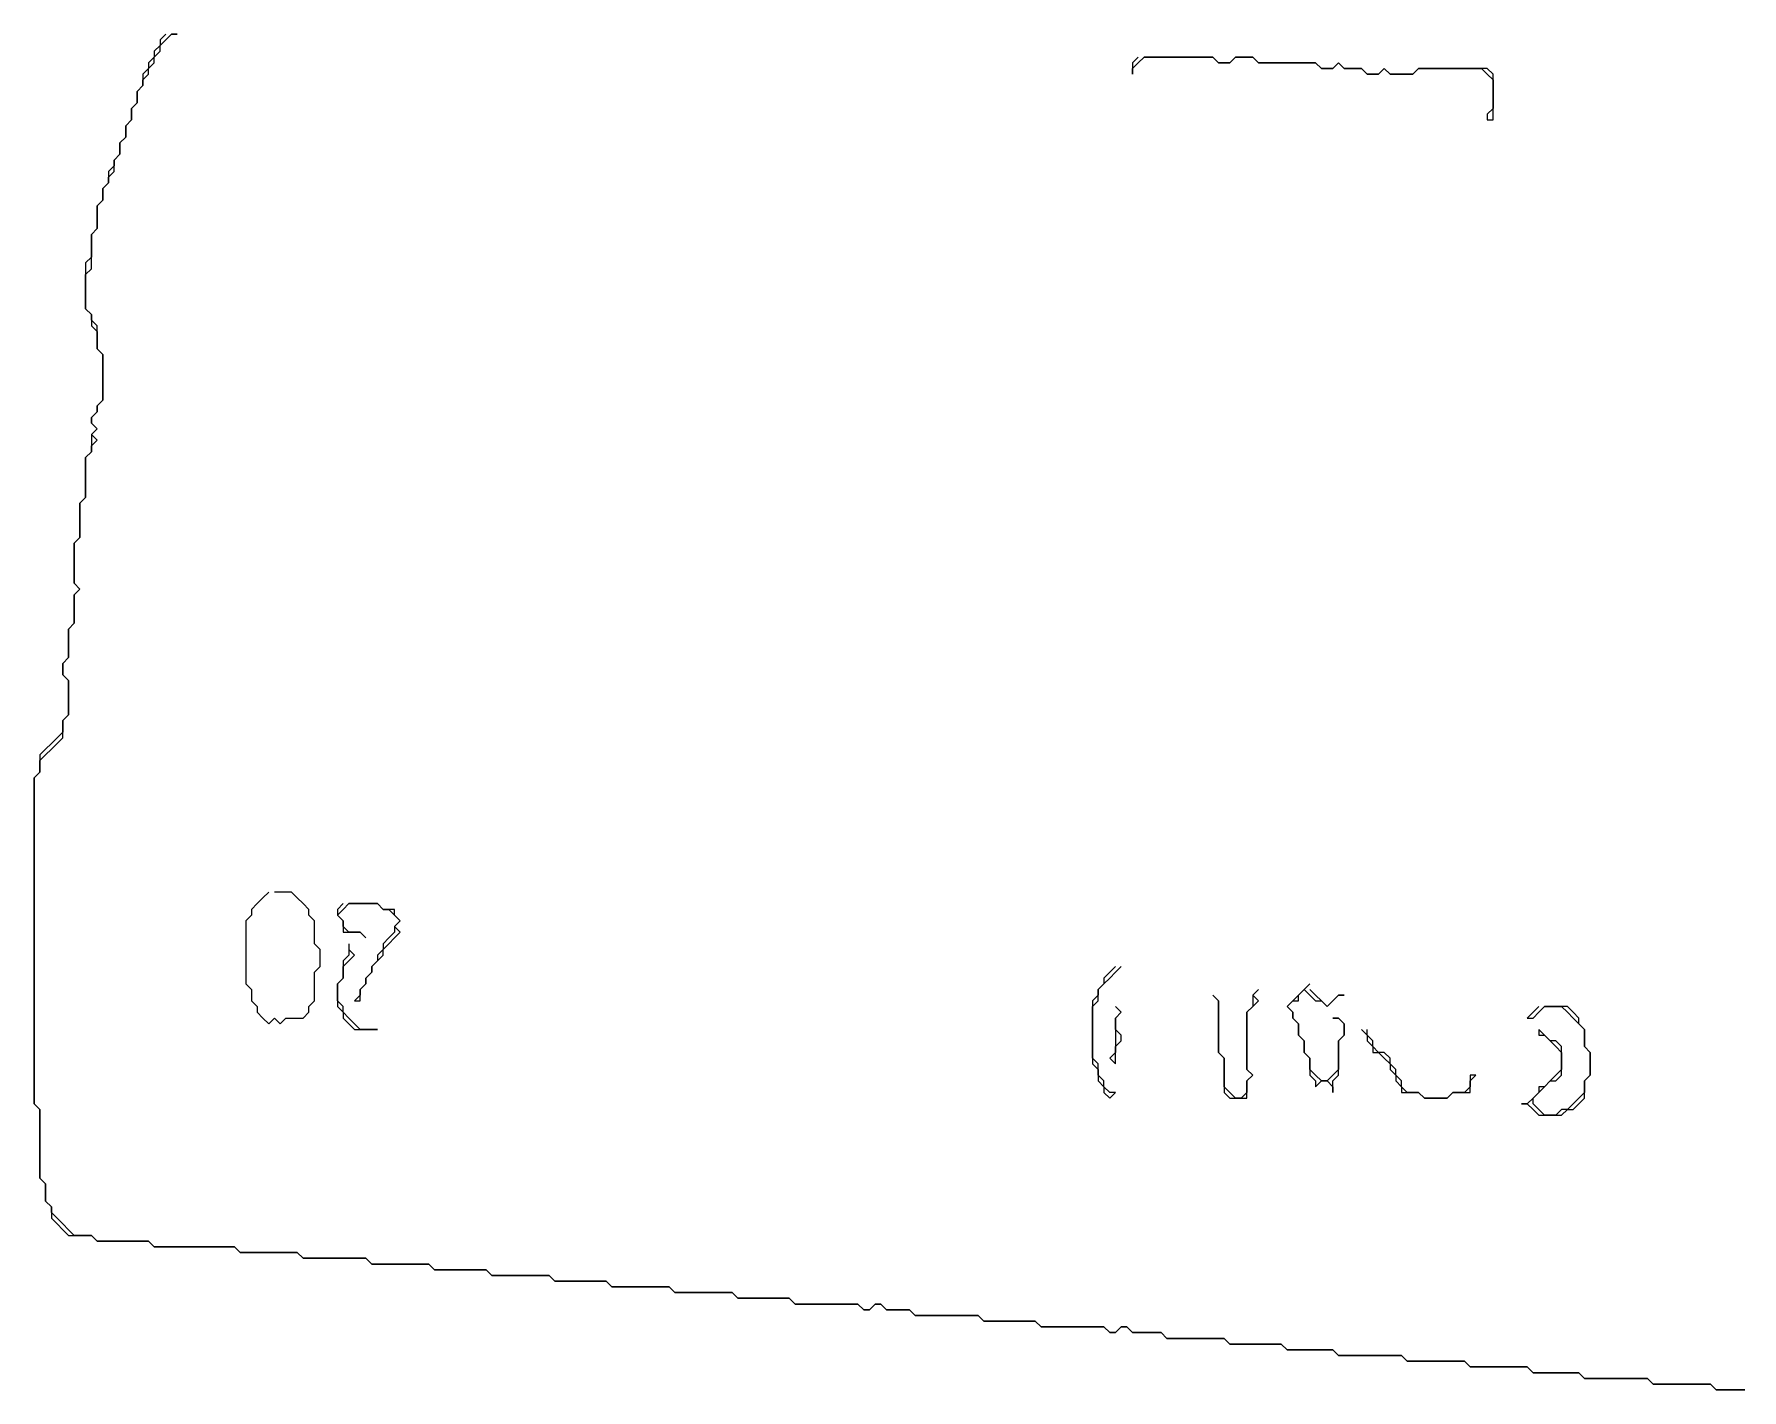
# Model space of a CAD drawing. Header units: metres. Extents: x 0 to 600, y 0 to 400.
# Drawn here: x 60.86 to 105.28, y 227.23 to 262.5 of the extents above; entities that cross this region are included whole.
import ezdxf

# ---------------------------------------------------------------- set-up
doc = ezdxf.new("R2010")
doc.units = ezdxf.units.M

msp = doc.modelspace()

# ---------------------------------------------------------------- linework, layer by layer
for points in [[(64.286, 262.5), (64.137, 262.351), (64.137, 262.202), (63.988, 262.054), (63.988, 261.905), (63.839, 261.756), (63.839, 261.607), (63.69, 261.458), (63.69, 261.31), (63.69, 261.161), (63.542, 261.012), (63.542, 260.863), (63.542, 260.714), (63.393, 260.565), (63.393, 260.417), (63.393, 260.268), (63.244, 260.119), (63.244, 259.97), (63.244, 259.821), (63.095, 259.673), (63.095, 259.524), (63.095, 259.375), (62.946, 259.226), (62.946, 259.077), (62.798, 258.929), (62.798, 258.78), (62.798, 258.631), (62.649, 258.482), (62.649, 258.333), (62.649, 258.185), (62.5, 258.036), (62.5, 257.887), (62.5, 257.738), (62.5, 257.589), (62.5, 257.44), (62.351, 257.292), (62.351, 257.143), (62.351, 256.994), (62.351, 256.845), (62.351, 256.696), (62.202, 256.548), (62.202, 256.399), (62.202, 256.25), (62.202, 256.101), (62.202, 255.952), (62.202, 255.804), (62.202, 255.655), (62.202, 255.506), (62.202, 255.357), (62.351, 255.208), (62.351, 255.06), (62.351, 254.911), (62.5, 254.762), (62.5, 254.613), (62.5, 254.464), (62.5, 254.315), (62.649, 254.167), (62.649, 254.018), (62.649, 253.869), (62.649, 253.72), (62.649, 253.571), (62.649, 253.423), (62.649, 253.274), (62.649, 253.125), (62.649, 252.976), (62.5, 252.827), (62.5, 252.679), (62.351, 252.53), (62.351, 252.381), (62.5, 252.232), (62.351, 252.083), (62.351, 251.935), (62.351, 251.786), (62.351, 251.637), (62.202, 251.488), (62.202, 251.339), (62.202, 251.19), (62.202, 251.042), (62.202, 250.893), (62.202, 250.744), (62.202, 250.595), (62.202, 250.446), (62.054, 250.298), (62.054, 250.149), (62.054, 250), (62.054, 249.851), (62.054, 249.702), (62.054, 249.554), (62.054, 249.405), (61.905, 249.256), (61.905, 249.107), (61.905, 248.958), (61.905, 248.81), (61.905, 248.661), (61.905, 248.512), (61.905, 248.363), (61.905, 248.214), (62.054, 248.065), (61.905, 247.917), (61.905, 247.768), (61.905, 247.619), (61.905, 247.47), (61.905, 247.321), (61.905, 247.173), (61.756, 247.024), (61.756, 246.875), (61.756, 246.726), (61.756, 246.577), (61.756, 246.429), (61.756, 246.28), (61.607, 246.131), (61.607, 245.982), (61.607, 245.833), (61.756, 245.685), (61.756, 245.536), (61.756, 245.387), (61.756, 245.238), (61.756, 245.089), (61.756, 244.94), (61.756, 244.792), (61.607, 244.643), (61.607, 244.494), (61.607, 244.345), (61.458, 244.196), (61.31, 244.048), (61.161, 243.899), (61.012, 243.75), (61.012, 243.601), (61.012, 243.452), (61.012, 243.304), (60.863, 243.155), (60.863, 243.006), (60.863, 242.857), (60.863, 242.708), (60.863, 242.56), (60.863, 242.411), (60.863, 242.262), (60.863, 242.113), (60.863, 241.964), (60.863, 241.815), (60.863, 241.667), (60.863, 241.518), (60.863, 241.369), (60.863, 241.22), (60.863, 241.071), (60.863, 240.923), (60.863, 240.774), (60.863, 240.625), (60.863, 240.476), (60.863, 240.327), (60.863, 240.179), (60.863, 240.03), (60.863, 239.881), (60.863, 239.732), (60.863, 239.583), (60.863, 239.435), (60.863, 239.286), (60.863, 239.137), (60.863, 238.988), (60.863, 238.839), (60.863, 238.69), (60.863, 238.542), (60.863, 238.393), (60.863, 238.244), (60.863, 238.095), (60.863, 237.946), (60.863, 237.798), (60.863, 237.649), (60.863, 237.5), (60.863, 237.351), (60.863, 237.202), (60.863, 237.054), (60.863, 236.905), (60.863, 236.756), (60.863, 236.607), (60.863, 236.458), (60.863, 236.31), (60.863, 236.161), (60.863, 236.012), (60.863, 235.863), (60.863, 235.714), (60.863, 235.565), (60.863, 235.417), (60.863, 235.268), (60.863, 235.119), (60.863, 234.97), (60.863, 234.821), (60.863, 234.673), (61.012, 234.524), (61.012, 234.375), (61.012, 234.226), (61.012, 234.077), (61.012, 233.929), (61.012, 233.78), (61.012, 233.631), (61.012, 233.482), (61.012, 233.333), (61.012, 233.185), (61.012, 233.036), (61.012, 232.887), (61.012, 232.738), (61.161, 232.589), (61.161, 232.44), (61.161, 232.292), (61.161, 232.143), (61.31, 231.994), (61.31, 231.845), (61.31, 231.696), (61.458, 231.548), (61.607, 231.399), (61.756, 231.25), (61.905, 231.25), (62.054, 231.25), (62.202, 231.25), (62.351, 231.25), (62.5, 231.101), (62.649, 231.101), (62.798, 231.101), (62.946, 231.101), (63.095, 231.101), (63.244, 231.101), (63.393, 231.101), (63.542, 231.101), (63.69, 231.101), (63.839, 231.101), (63.988, 230.952), (64.137, 230.952), (64.286, 230.952), (64.435, 230.952), (64.583, 230.952), (64.732, 230.952), (64.881, 230.952), (65.03, 230.952), (65.179, 230.952), (65.327, 230.952), (65.476, 230.952), (65.625, 230.952), (65.774, 230.952), (65.923, 230.952), (66.071, 230.952), (66.22, 230.804), (66.369, 230.804), (66.518, 230.804), (66.667, 230.804), (66.815, 230.804), (66.964, 230.804), (67.113, 230.804), (67.262, 230.804), (67.411, 230.804), (67.56, 230.804), (67.708, 230.804), (67.857, 230.655), (68.006, 230.655), (68.155, 230.655), (68.304, 230.655), (68.452, 230.655), (68.601, 230.655), (68.75, 230.655), (68.899, 230.655), (69.048, 230.655), (69.196, 230.655), (69.345, 230.655), (69.494, 230.655), (69.643, 230.506), (69.792, 230.506), (69.94, 230.506), (70.089, 230.506), (70.238, 230.506), (70.387, 230.506), (70.536, 230.506), (70.685, 230.506), (70.833, 230.506), (70.982, 230.506), (71.131, 230.506), (71.28, 230.357), (71.429, 230.357), (71.577, 230.357), (71.726, 230.357), (71.875, 230.357), (72.024, 230.357), (72.173, 230.357), (72.321, 230.357), (72.47, 230.357), (72.619, 230.357), (72.768, 230.208), (72.917, 230.208), (73.065, 230.208), (73.214, 230.208), (73.363, 230.208), (73.512, 230.208), (73.661, 230.208), (73.81, 230.208), (73.958, 230.208), (74.107, 230.208), (74.256, 230.208), (74.405, 230.06), (74.554, 230.06), (74.702, 230.06), (74.851, 230.06), (75, 230.06), (75.149, 230.06), (75.298, 230.06), (75.446, 230.06), (75.595, 230.06), (75.744, 230.06), (75.893, 229.911), (76.042, 229.911), (76.19, 229.911), (76.339, 229.911), (76.488, 229.911), (76.637, 229.911), (76.786, 229.911), (76.935, 229.911), (77.083, 229.911), (77.232, 229.911), (77.381, 229.911), (77.53, 229.762), (77.679, 229.762), (77.827, 229.762), (77.976, 229.762), (78.125, 229.762), (78.274, 229.762), (78.423, 229.762), (78.571, 229.762), (78.72, 229.762), (78.869, 229.762), (79.018, 229.762), (79.167, 229.613), (79.315, 229.613), (79.464, 229.613), (79.613, 229.613), (79.762, 229.613), (79.911, 229.613), (80.06, 229.613), (80.208, 229.613), (80.357, 229.613), (80.506, 229.613), (80.655, 229.464), (80.804, 229.464), (80.952, 229.464), (81.101, 229.464), (81.25, 229.464), (81.399, 229.464), (81.548, 229.464), (81.696, 229.464), (81.845, 229.464), (81.994, 229.464), (82.143, 229.464), (82.292, 229.464), (82.44, 229.315), (82.589, 229.315), (82.738, 229.464), (82.887, 229.464), (83.036, 229.315), (83.185, 229.315), (83.333, 229.315), (83.482, 229.315), (83.631, 229.315), (83.78, 229.167), (83.929, 229.167), (84.077, 229.167), (84.226, 229.167), (84.375, 229.167), (84.524, 229.167), (84.673, 229.167), (84.821, 229.167), (84.97, 229.167), (85.119, 229.167), (85.268, 229.167), (85.417, 229.167), (85.565, 229.018), (85.714, 229.018), (85.863, 229.018), (86.012, 229.018), (86.161, 229.018), (86.31, 229.018), (86.458, 229.018), (86.607, 229.018), (86.756, 229.018), (86.905, 229.018), (87.054, 228.869), (87.202, 228.869), (87.351, 228.869), (87.5, 228.869), (87.649, 228.869), (87.798, 228.869), (87.946, 228.869), (88.095, 228.869), (88.244, 228.869), (88.393, 228.869), (88.542, 228.869), (88.69, 228.869), (88.839, 228.72), (88.988, 228.72), (89.137, 228.869), (89.286, 228.869), (89.435, 228.72), (89.583, 228.72), (89.732, 228.72), (89.881, 228.72), (90.03, 228.72), (90.179, 228.72), (90.327, 228.571), (90.476, 228.571), (90.625, 228.571), (90.774, 228.571), (90.923, 228.571), (91.071, 228.571), (91.22, 228.571), (91.369, 228.571), (91.518, 228.571), (91.667, 228.571), (91.815, 228.571), (91.964, 228.423), (92.113, 228.423), (92.262, 228.423), (92.411, 228.423), (92.56, 228.423), (92.708, 228.423), (92.857, 228.423), (93.006, 228.423), (93.155, 228.423), (93.304, 228.423), (93.452, 228.274), (93.601, 228.274), (93.75, 228.274), (93.899, 228.274), (94.048, 228.274), (94.196, 228.274), (94.345, 228.274), (94.494, 228.274), (94.643, 228.274), (94.792, 228.125), (94.94, 228.125), (95.089, 228.125), (95.238, 228.125), (95.387, 228.125), (95.536, 228.125), (95.685, 228.125), (95.833, 228.125), (95.982, 228.125), (96.131, 228.125), (96.28, 228.125), (96.429, 228.125), (96.577, 227.976), (96.726, 227.976), (96.875, 227.976), (97.024, 227.976), (97.173, 227.976), (97.321, 227.976), (97.47, 227.976), (97.619, 227.976), (97.768, 227.976), (97.917, 227.976), (98.065, 227.976), (98.214, 227.827), (98.363, 227.827), (98.512, 227.827), (98.661, 227.827), (98.81, 227.827), (98.958, 227.827), (99.107, 227.827), (99.256, 227.827), (99.405, 227.827), (99.554, 227.827), (99.702, 227.827), (99.851, 227.679), (100, 227.679), (100.149, 227.679), (100.298, 227.679), (100.446, 227.679), (100.595, 227.679), (100.744, 227.679), (100.893, 227.679), (101.042, 227.679), (101.19, 227.53), (101.339, 227.53), (101.488, 227.53), (101.637, 227.53), (101.786, 227.53), (101.935, 227.53), (102.083, 227.53), (102.232, 227.53), (102.381, 227.53), (102.53, 227.53), (102.679, 227.53), (102.827, 227.53), (102.976, 227.381), (103.125, 227.381), (103.274, 227.381), (103.423, 227.381), (103.571, 227.381), (103.72, 227.381), (103.869, 227.381), (104.018, 227.381), (104.167, 227.381), (104.315, 227.381), (104.464, 227.381), (104.613, 227.232), (104.762, 227.232), (104.911, 227.232), (105.06, 227.232), (105.208, 227.232), (105.357, 227.232)], [(105.357, 227.232), (105.208, 227.232), (105.06, 227.232), (104.911, 227.232), (104.762, 227.232), (104.613, 227.232), (104.464, 227.381), (104.315, 227.381), (104.167, 227.381), (104.018, 227.381), (103.869, 227.381), (103.72, 227.381), (103.571, 227.381), (103.423, 227.381), (103.274, 227.381), (103.125, 227.381), (102.976, 227.381), (102.827, 227.53), (102.679, 227.53), (102.53, 227.53), (102.381, 227.53), (102.232, 227.53), (102.083, 227.53), (101.935, 227.53), (101.786, 227.53), (101.637, 227.53), (101.488, 227.53), (101.339, 227.53), (101.19, 227.53), (101.042, 227.679), (100.893, 227.679), (100.744, 227.679), (100.595, 227.679), (100.446, 227.679), (100.298, 227.679), (100.149, 227.679), (100, 227.679), (99.851, 227.679), (99.702, 227.827), (99.554, 227.827), (99.405, 227.827), (99.256, 227.827), (99.107, 227.827), (98.958, 227.827), (98.81, 227.827), (98.661, 227.827), (98.512, 227.827), (98.363, 227.827), (98.214, 227.827), (98.065, 227.976), (97.917, 227.976), (97.768, 227.976), (97.619, 227.976), (97.47, 227.976), (97.321, 227.976), (97.173, 227.976), (97.024, 227.976), (96.875, 227.976), (96.726, 227.976), (96.577, 227.976), (96.429, 228.125), (96.28, 228.125), (96.131, 228.125), (95.982, 228.125), (95.833, 228.125), (95.685, 228.125), (95.536, 228.125), (95.387, 228.125), (95.238, 228.125), (95.089, 228.125), (94.94, 228.125), (94.792, 228.125), (94.643, 228.274), (94.494, 228.274), (94.345, 228.274), (94.196, 228.274), (94.048, 228.274), (93.899, 228.274), (93.75, 228.274), (93.601, 228.274), (93.452, 228.274), (93.304, 228.423), (93.155, 228.423), (93.006, 228.423), (92.857, 228.423), (92.708, 228.423), (92.56, 228.423), (92.411, 228.423), (92.262, 228.423), (92.113, 228.423), (91.964, 228.423), (91.815, 228.571), (91.667, 228.571), (91.518, 228.571), (91.369, 228.571), (91.22, 228.571), (91.071, 228.571), (90.923, 228.571), (90.774, 228.571), (90.625, 228.571), (90.476, 228.571), (90.327, 228.571), (90.179, 228.72), (90.03, 228.72), (89.881, 228.72), (89.732, 228.72), (89.583, 228.72), (89.435, 228.72), (89.286, 228.869), (89.137, 228.869), (88.988, 228.72), (88.839, 228.72), (88.69, 228.869), (88.542, 228.869), (88.393, 228.869), (88.244, 228.869), (88.095, 228.869), (87.946, 228.869), (87.798, 228.869), (87.649, 228.869), (87.5, 228.869), (87.351, 228.869), (87.202, 228.869), (87.054, 228.869), (86.905, 229.018), (86.756, 229.018), (86.607, 229.018), (86.458, 229.018), (86.31, 229.018), (86.161, 229.018), (86.012, 229.018), (85.863, 229.018), (85.714, 229.018), (85.565, 229.018), (85.417, 229.167), (85.268, 229.167), (85.119, 229.167), (84.97, 229.167), (84.821, 229.167), (84.673, 229.167), (84.524, 229.167), (84.375, 229.167), (84.226, 229.167), (84.077, 229.167), (83.929, 229.167), (83.78, 229.167), (83.631, 229.315), (83.482, 229.315), (83.333, 229.315), (83.185, 229.315), (83.036, 229.315), (82.887, 229.464), (82.738, 229.464), (82.589, 229.315), (82.44, 229.315), (82.292, 229.464), (82.143, 229.464), (81.994, 229.464), (81.845, 229.464), (81.696, 229.464), (81.548, 229.464), (81.399, 229.464), (81.25, 229.464), (81.101, 229.464), (80.952, 229.464), (80.804, 229.464), (80.655, 229.464), (80.506, 229.613), (80.357, 229.613), (80.208, 229.613), (80.06, 229.613), (79.911, 229.613), (79.762, 229.613), (79.613, 229.613), (79.464, 229.613), (79.315, 229.613), (79.167, 229.613), (79.018, 229.762), (78.869, 229.762), (78.72, 229.762), (78.571, 229.762), (78.423, 229.762), (78.274, 229.762), (78.125, 229.762), (77.976, 229.762), (77.827, 229.762), (77.679, 229.762), (77.53, 229.762), (77.381, 229.911), (77.232, 229.911), (77.083, 229.911), (76.935, 229.911), (76.786, 229.911), (76.637, 229.911), (76.488, 229.911), (76.339, 229.911), (76.19, 229.911), (76.042, 229.911), (75.893, 229.911), (75.744, 230.06), (75.595, 230.06), (75.446, 230.06), (75.298, 230.06), (75.149, 230.06), (75, 230.06), (74.851, 230.06), (74.702, 230.06), (74.554, 230.06), (74.405, 230.06), (74.256, 230.208), (74.107, 230.208), (73.958, 230.208), (73.81, 230.208), (73.661, 230.208), (73.512, 230.208), (73.363, 230.208), (73.214, 230.208), (73.065, 230.208), (72.917, 230.208), (72.768, 230.208), (72.619, 230.357), (72.47, 230.357), (72.321, 230.357), (72.173, 230.357), (72.024, 230.357), (71.875, 230.357), (71.726, 230.357), (71.577, 230.357), (71.429, 230.357), (71.28, 230.357), (71.131, 230.506), (70.982, 230.506), (70.833, 230.506), (70.685, 230.506), (70.536, 230.506), (70.387, 230.506), (70.238, 230.506), (70.089, 230.506), (69.94, 230.506), (69.792, 230.506), (69.643, 230.506), (69.494, 230.655), (69.345, 230.655), (69.196, 230.655), (69.048, 230.655), (68.899, 230.655), (68.75, 230.655), (68.601, 230.655), (68.452, 230.655), (68.304, 230.655), (68.155, 230.655), (68.006, 230.655), (67.857, 230.655), (67.708, 230.804), (67.56, 230.804), (67.411, 230.804), (67.262, 230.804), (67.113, 230.804), (66.964, 230.804), (66.815, 230.804), (66.667, 230.804), (66.518, 230.804), (66.369, 230.804), (66.22, 230.804), (66.071, 230.952), (65.923, 230.952), (65.774, 230.952), (65.625, 230.952), (65.476, 230.952), (65.327, 230.952), (65.179, 230.952), (65.03, 230.952), (64.881, 230.952), (64.732, 230.952), (64.583, 230.952), (64.435, 230.952), (64.286, 230.952), (64.137, 230.952), (63.988, 230.952), (63.839, 231.101), (63.69, 231.101), (63.542, 231.101), (63.393, 231.101), (63.244, 231.101), (63.095, 231.101), (62.946, 231.101), (62.798, 231.101), (62.649, 231.101), (62.5, 231.101), (62.351, 231.25), (62.202, 231.25), (62.054, 231.25), (61.905, 231.25), (61.756, 231.399), (61.607, 231.548), (61.458, 231.696), (61.31, 231.845), (61.31, 231.994), (61.161, 232.143), (61.161, 232.292), (61.161, 232.44), (61.161, 232.589), (61.012, 232.738), (61.012, 232.887), (61.012, 233.036), (61.012, 233.185), (61.012, 233.333), (61.012, 233.482), (61.012, 233.631), (61.012, 233.78), (61.012, 233.929), (61.012, 234.077), (61.012, 234.226), (61.012, 234.375), (61.012, 234.524), (60.863, 234.673), (60.863, 234.821), (60.863, 234.97), (60.863, 235.119), (60.863, 235.268), (60.863, 235.417), (60.863, 235.565), (60.863, 235.714), (60.863, 235.863), (60.863, 236.012), (60.863, 236.161), (60.863, 236.31), (60.863, 236.458), (60.863, 236.607), (60.863, 236.756), (60.863, 236.905), (60.863, 237.054), (60.863, 237.202), (60.863, 237.351), (60.863, 237.5), (60.863, 237.649), (60.863, 237.798), (60.863, 237.946), (60.863, 238.095), (60.863, 238.244), (60.863, 238.393), (60.863, 238.542), (60.863, 238.69), (60.863, 238.839), (60.863, 238.988), (60.863, 239.137), (60.863, 239.286), (60.863, 239.435), (60.863, 239.583), (60.863, 239.732), (60.863, 239.881), (60.863, 240.03), (60.863, 240.179), (60.863, 240.327), (60.863, 240.476), (60.863, 240.625), (60.863, 240.774), (60.863, 240.923), (60.863, 241.071), (60.863, 241.22), (60.863, 241.369), (60.863, 241.518), (60.863, 241.667), (60.863, 241.815), (60.863, 241.964), (60.863, 242.113), (60.863, 242.262), (60.863, 242.411), (60.863, 242.56), (60.863, 242.708), (60.863, 242.857), (60.863, 243.006), (60.863, 243.155), (61.012, 243.304), (61.012, 243.452), (61.012, 243.601), (61.161, 243.75), (61.31, 243.899), (61.458, 244.048), (61.607, 244.196), (61.607, 244.345), (61.607, 244.494), (61.607, 244.643), (61.756, 244.792), (61.756, 244.94), (61.756, 245.089), (61.756, 245.238), (61.756, 245.387), (61.756, 245.536), (61.756, 245.685), (61.607, 245.833), (61.607, 245.982), (61.607, 246.131), (61.756, 246.28), (61.756, 246.429), (61.756, 246.577), (61.756, 246.726), (61.756, 246.875), (61.756, 247.024), (61.905, 247.173), (61.905, 247.321), (61.905, 247.47), (61.905, 247.619), (61.905, 247.768), (61.905, 247.917), (62.054, 248.065), (61.905, 248.214), (61.905, 248.363), (61.905, 248.512), (61.905, 248.661), (61.905, 248.81), (61.905, 248.958), (61.905, 249.107), (61.905, 249.256), (62.054, 249.405), (62.054, 249.554), (62.054, 249.702), (62.054, 249.851), (62.054, 250), (62.054, 250.149), (62.054, 250.298), (62.202, 250.446), (62.202, 250.595), (62.202, 250.744), (62.202, 250.893), (62.202, 251.042), (62.202, 251.19), (62.202, 251.339), (62.202, 251.488), (62.351, 251.637), (62.351, 251.786), (62.5, 251.935), (62.351, 252.083), (62.5, 252.232), (62.351, 252.381), (62.351, 252.53), (62.5, 252.679), (62.5, 252.827), (62.649, 252.976), (62.649, 253.125), (62.649, 253.274), (62.649, 253.423), (62.649, 253.571), (62.649, 253.72), (62.649, 253.869), (62.649, 254.018), (62.649, 254.167), (62.5, 254.315), (62.5, 254.464), (62.5, 254.613), (62.5, 254.762), (62.5, 254.911), (62.351, 255.06), (62.351, 255.208), (62.202, 255.357), (62.202, 255.506), (62.202, 255.655), (62.202, 255.804), (62.202, 255.952), (62.202, 256.101), (62.202, 256.25), (62.351, 256.399), (62.351, 256.548), (62.351, 256.696), (62.351, 256.845), (62.351, 256.994), (62.351, 257.143), (62.351, 257.292), (62.5, 257.44), (62.5, 257.589), (62.5, 257.738), (62.5, 257.887), (62.5, 258.036), (62.649, 258.185), (62.649, 258.333), (62.649, 258.482), (62.798, 258.631), (62.798, 258.78), (62.946, 258.929), (62.946, 259.077), (62.946, 259.226), (63.095, 259.375), (63.095, 259.524), (63.095, 259.673), (63.244, 259.821), (63.244, 259.97), (63.244, 260.119), (63.393, 260.268), (63.393, 260.417), (63.393, 260.565), (63.542, 260.714), (63.542, 260.863), (63.542, 261.012), (63.69, 261.161), (63.69, 261.31), (63.839, 261.458), (63.839, 261.607), (63.988, 261.756), (63.988, 261.905), (64.137, 262.054), (64.137, 262.202), (64.286, 262.351), (64.435, 262.5), (64.583, 262.5), (64.435, 262.5)], [(89.583, 261.905), (89.435, 261.756), (89.435, 261.607), (89.435, 261.458), (89.435, 261.607), (89.583, 261.756), (89.732, 261.905), (89.881, 261.905), (90.03, 261.905), (90.179, 261.905), (90.327, 261.905), (90.476, 261.905), (90.625, 261.905), (90.774, 261.905), (90.923, 261.905), (91.071, 261.905), (91.22, 261.905), (91.369, 261.905), (91.518, 261.905), (91.667, 261.756), (91.815, 261.756), (91.964, 261.756), (92.113, 261.905), (92.262, 261.905), (92.411, 261.905), (92.56, 261.905), (92.708, 261.756), (92.857, 261.756), (93.006, 261.756), (93.155, 261.756), (93.304, 261.756), (93.452, 261.756), (93.601, 261.756), (93.75, 261.756), (93.899, 261.756), (94.048, 261.756), (94.196, 261.756), (94.345, 261.607), (94.494, 261.607), (94.643, 261.607), (94.792, 261.756), (94.94, 261.607), (95.089, 261.607), (95.238, 261.607), (95.387, 261.607), (95.536, 261.458), (95.685, 261.458), (95.833, 261.458), (95.982, 261.607), (96.131, 261.458), (96.28, 261.458), (96.429, 261.458), (96.577, 261.458), (96.726, 261.458), (96.875, 261.607), (97.024, 261.607), (97.173, 261.607), (97.321, 261.607), (97.47, 261.607), (97.619, 261.607), (97.768, 261.607), (97.917, 261.607), (98.065, 261.607), (98.214, 261.607), (98.363, 261.607), (98.512, 261.607), (98.661, 261.458), (98.81, 261.31), (98.81, 261.161), (98.81, 261.012), (98.81, 260.863), (98.81, 260.714), (98.81, 260.565), (98.661, 260.417), (98.661, 260.268), (98.81, 260.268), (98.81, 260.417), (98.81, 260.565), (98.81, 260.714), (98.81, 260.863), (98.81, 261.012), (98.81, 261.161), (98.81, 261.31), (98.81, 261.458), (98.661, 261.607), (98.512, 261.607), (98.363, 261.607), (98.214, 261.607), (98.065, 261.607), (97.917, 261.607), (97.768, 261.607), (97.619, 261.607), (97.47, 261.607), (97.321, 261.607), (97.173, 261.607), (97.024, 261.607), (96.875, 261.607), (96.726, 261.458), (96.577, 261.458), (96.429, 261.458), (96.28, 261.458), (96.131, 261.458), (95.982, 261.607), (95.833, 261.458), (95.685, 261.458), (95.536, 261.458), (95.387, 261.607), (95.238, 261.607), (95.089, 261.607), (94.94, 261.607), (94.792, 261.756), (94.643, 261.607), (94.494, 261.607), (94.345, 261.607), (94.196, 261.756), (94.048, 261.756), (93.899, 261.756), (93.75, 261.756), (93.601, 261.756), (93.452, 261.756), (93.304, 261.756), (93.155, 261.756), (93.006, 261.756), (92.857, 261.756), (92.708, 261.756), (92.56, 261.905), (92.411, 261.905), (92.262, 261.905), (92.113, 261.905), (91.964, 261.756), (91.815, 261.756), (91.667, 261.756), (91.518, 261.905), (91.369, 261.905), (91.22, 261.905), (91.071, 261.905), (90.923, 261.905), (90.774, 261.905), (90.625, 261.905), (90.476, 261.905), (90.327, 261.905), (90.179, 261.905), (90.03, 261.905), (89.881, 261.905), (89.732, 261.905)], [(66.964, 240.179), (66.815, 240.03), (66.667, 239.881), (66.518, 239.732), (66.518, 239.583), (66.369, 239.435), (66.369, 239.286), (66.369, 239.137), (66.369, 238.988), (66.369, 238.839), (66.369, 238.69), (66.369, 238.542), (66.369, 238.393), (66.369, 238.244), (66.369, 238.095), (66.369, 237.946), (66.369, 237.798), (66.518, 237.649), (66.518, 237.5), (66.518, 237.351), (66.667, 237.202), (66.667, 237.054), (66.815, 236.905), (66.964, 236.756), (67.113, 236.905), (67.262, 236.756), (67.411, 236.905), (67.56, 236.905), (67.708, 236.905), (67.857, 236.905), (68.006, 237.054), (68.006, 237.202), (68.155, 237.351), (68.155, 237.5), (68.155, 237.649), (68.155, 237.798), (68.155, 237.946), (68.155, 238.095), (68.304, 238.244), (68.304, 238.393), (68.304, 238.542), (68.304, 238.69), (68.155, 238.839), (68.155, 238.988), (68.155, 239.137), (68.155, 239.286), (68.155, 239.435), (68.006, 239.583), (68.006, 239.732), (67.857, 239.881), (67.708, 240.03), (67.56, 240.179), (67.411, 240.179), (67.262, 240.179), (67.113, 240.179)], [(68.899, 239.881), (68.75, 239.732), (68.75, 239.583), (68.899, 239.435), (68.899, 239.286), (68.899, 239.137), (69.048, 239.137), (69.196, 239.137), (69.345, 239.137), (69.494, 238.988), (69.345, 239.137), (69.196, 239.137), (69.048, 239.137), (68.899, 239.286), (68.899, 239.435), (68.75, 239.583), (68.899, 239.732), (69.048, 239.881), (69.196, 239.881), (69.345, 239.881), (69.494, 239.881), (69.643, 239.881), (69.792, 239.881), (69.94, 239.732), (70.089, 239.732), (70.238, 239.583), (70.387, 239.435), (70.238, 239.286), (70.238, 239.137), (70.089, 238.988), (69.94, 238.839), (69.94, 238.69), (69.792, 238.542), (69.792, 238.393), (69.643, 238.244), (69.643, 238.095), (69.494, 237.946), (69.494, 237.798), (69.345, 237.649), (69.345, 237.5), (69.196, 237.351), (69.345, 237.351), (69.345, 237.5), (69.345, 237.649), (69.494, 237.798), (69.494, 237.946), (69.643, 238.095), (69.643, 238.244), (69.792, 238.393), (69.94, 238.542), (69.94, 238.69), (70.089, 238.839), (70.238, 238.988), (70.387, 239.137), (70.238, 239.286), (70.387, 239.435), (70.238, 239.583), (70.238, 239.732), (70.089, 239.732), (69.94, 239.732), (69.792, 239.881), (69.643, 239.881), (69.494, 239.881), (69.345, 239.881), (69.196, 239.881), (69.048, 239.881)], [(69.048, 238.839), (69.048, 238.69), (69.048, 238.542), (68.899, 238.393), (68.899, 238.244), (68.899, 238.095), (68.899, 237.946), (68.75, 237.798), (68.75, 237.649), (68.75, 237.5), (68.75, 237.351), (68.75, 237.202), (68.899, 237.054), (68.899, 236.905), (69.048, 236.756), (69.196, 236.607), (69.345, 236.607), (69.494, 236.607), (69.643, 236.607), (69.792, 236.607), (69.643, 236.607), (69.494, 236.607), (69.345, 236.607), (69.196, 236.756), (69.048, 236.905), (68.899, 237.054), (68.899, 237.202), (68.75, 237.351), (68.75, 237.5), (68.75, 237.649), (68.75, 237.798), (68.899, 237.946), (68.899, 238.095), (68.899, 238.244), (69.048, 238.393), (69.196, 238.542), (69.048, 238.69)], [(88.988, 238.244), (88.839, 238.095), (88.69, 237.946), (88.69, 237.798), (88.542, 237.649), (88.542, 237.5), (88.393, 237.351), (88.393, 237.202), (88.393, 237.054), (88.393, 236.905), (88.393, 236.756), (88.393, 236.607), (88.393, 236.458), (88.393, 236.31), (88.393, 236.161), (88.393, 236.012), (88.393, 235.863), (88.393, 235.714), (88.542, 235.565), (88.542, 235.417), (88.542, 235.268), (88.69, 235.119), (88.69, 234.97), (88.839, 234.821), (88.988, 234.97), (88.839, 234.97), (88.69, 235.119), (88.69, 235.268), (88.542, 235.417), (88.542, 235.565), (88.542, 235.714), (88.393, 235.863), (88.393, 236.012), (88.393, 236.161), (88.393, 236.31), (88.393, 236.458), (88.393, 236.607), (88.393, 236.756), (88.393, 236.905), (88.393, 237.054), (88.393, 237.202), (88.542, 237.351), (88.542, 237.5), (88.542, 237.649), (88.69, 237.798), (88.839, 237.946), (88.988, 238.095), (89.137, 238.244)], [(92.708, 237.649), (92.56, 237.5), (92.56, 237.351), (92.56, 237.202), (92.411, 237.054), (92.411, 236.905), (92.411, 236.756), (92.411, 236.607), (92.411, 236.458), (92.411, 236.31), (92.411, 236.161), (92.411, 236.012), (92.411, 235.863), (92.411, 235.714), (92.411, 235.565), (92.56, 235.417), (92.411, 235.268), (92.411, 235.119), (92.411, 234.97), (92.262, 234.821), (92.113, 234.821), (91.964, 234.97), (91.815, 235.119), (91.815, 235.268), (91.815, 235.417), (91.815, 235.565), (91.815, 235.714), (91.815, 235.863), (91.667, 236.012), (91.667, 236.161), (91.667, 236.31), (91.667, 236.458), (91.667, 236.607), (91.667, 236.756), (91.667, 236.905), (91.667, 237.054), (91.667, 237.202), (91.667, 237.351), (91.518, 237.5), (91.667, 237.351), (91.667, 237.202), (91.667, 237.054), (91.667, 236.905), (91.667, 236.756), (91.667, 236.607), (91.667, 236.458), (91.667, 236.31), (91.667, 236.161), (91.667, 236.012), (91.815, 235.863), (91.815, 235.714), (91.815, 235.565), (91.815, 235.417), (91.815, 235.268), (91.815, 235.119), (91.815, 234.97), (91.964, 234.821), (92.113, 234.821), (92.262, 234.821), (92.411, 234.821), (92.411, 234.97), (92.411, 235.119), (92.411, 235.268), (92.56, 235.417), (92.411, 235.565), (92.411, 235.714), (92.411, 235.863), (92.411, 236.012), (92.411, 236.161), (92.411, 236.31), (92.411, 236.458), (92.411, 236.607), (92.411, 236.756), (92.411, 236.905), (92.411, 237.054), (92.56, 237.202), (92.708, 237.351), (92.56, 237.5)], [(94.048, 237.798), (93.899, 237.649), (93.75, 237.5), (93.601, 237.351), (93.452, 237.202), (93.601, 237.054), (93.601, 236.905), (93.75, 236.756), (93.75, 236.607), (93.75, 236.458), (93.899, 236.31), (93.899, 236.161), (93.899, 236.012), (94.048, 235.863), (94.048, 235.714), (94.048, 235.565), (94.048, 235.417), (94.196, 235.268), (94.196, 235.119), (94.345, 235.268), (94.494, 235.268), (94.643, 235.119), (94.643, 234.97), (94.643, 235.119), (94.643, 235.268), (94.792, 235.417), (94.792, 235.565), (94.792, 235.714), (94.792, 235.863), (94.792, 236.012), (94.792, 236.161), (94.792, 236.31), (94.94, 236.458), (94.94, 236.607), (94.94, 236.756), (94.792, 236.905), (94.643, 236.905), (94.792, 236.905), (94.94, 236.756), (94.94, 236.607), (94.94, 236.458), (94.792, 236.31), (94.792, 236.161), (94.792, 236.012), (94.792, 235.863), (94.792, 235.714), (94.792, 235.565), (94.643, 235.417), (94.494, 235.268), (94.345, 235.268), (94.196, 235.417), (94.048, 235.565), (94.048, 235.714), (94.048, 235.863), (93.899, 236.012), (93.899, 236.161), (93.899, 236.31), (93.75, 236.458), (93.75, 236.607), (93.75, 236.756), (93.601, 236.905), (93.601, 237.054), (93.452, 237.202), (93.601, 237.351), (93.75, 237.351), (93.75, 237.5), (93.899, 237.649), (94.048, 237.5), (94.196, 237.351), (94.345, 237.351), (94.494, 237.202), (94.643, 237.351), (94.792, 237.5), (94.94, 237.5), (94.792, 237.5), (94.643, 237.351), (94.494, 237.202), (94.345, 237.351), (94.196, 237.5), (94.048, 237.649)], [(88.988, 237.202), (89.137, 237.054), (88.988, 236.905), (88.988, 236.756), (88.988, 236.607), (88.988, 236.458), (88.988, 236.31), (88.988, 236.161), (88.988, 236.012), (88.839, 235.863), (88.988, 235.714), (88.988, 235.863), (88.988, 236.012), (88.988, 236.161), (89.137, 236.31), (89.137, 236.458), (88.988, 236.607), (88.988, 236.756), (88.988, 236.905), (89.137, 237.054)], [(100, 237.202), (99.851, 237.054), (99.702, 236.905), (99.851, 236.905), (100, 237.054), (100.149, 237.202), (100.298, 237.202), (100.446, 237.202), (100.595, 237.202), (100.744, 237.054), (100.893, 236.905), (101.042, 236.756), (101.19, 236.607), (101.19, 236.458), (101.19, 236.31), (101.19, 236.161), (101.339, 236.012), (101.339, 235.863), (101.339, 235.714), (101.339, 235.565), (101.339, 235.417), (101.19, 235.268), (101.19, 235.119), (101.19, 234.97), (101.042, 234.821), (100.893, 234.673), (100.744, 234.524), (100.595, 234.524), (100.446, 234.375), (100.298, 234.375), (100.149, 234.375), (100, 234.524), (99.851, 234.673), (99.851, 234.821), (100, 234.97), (100.149, 235.119), (100.298, 235.268), (100.446, 235.268), (100.595, 235.417), (100.595, 235.565), (100.595, 235.714), (100.595, 235.863), (100.595, 236.012), (100.595, 236.161), (100.446, 236.31), (100.298, 236.31), (100.149, 236.458), (100, 236.607), (100, 236.458), (100.149, 236.458), (100.298, 236.31), (100.446, 236.161), (100.595, 236.012), (100.595, 235.863), (100.595, 235.714), (100.595, 235.565), (100.446, 235.417), (100.298, 235.268), (100.149, 235.119), (100, 235.119), (100, 234.97), (99.851, 234.821), (99.702, 234.673), (99.554, 234.673), (99.702, 234.673), (99.851, 234.524), (100, 234.375), (100.149, 234.375), (100.298, 234.375), (100.446, 234.375), (100.595, 234.375), (100.744, 234.524), (100.893, 234.524), (101.042, 234.673), (101.19, 234.821), (101.19, 234.97), (101.19, 235.119), (101.19, 235.268), (101.339, 235.417), (101.339, 235.565), (101.339, 235.714), (101.339, 235.863), (101.339, 236.012), (101.19, 236.161), (101.19, 236.31), (101.19, 236.458), (101.19, 236.607), (101.042, 236.756), (101.042, 236.905), (100.893, 237.054), (100.744, 237.202), (100.595, 237.202), (100.446, 237.202), (100.298, 237.202), (100.149, 237.202)], [(95.387, 236.607), (95.536, 236.458), (95.536, 236.31), (95.685, 236.161), (95.685, 236.012), (95.833, 236.012), (95.982, 235.863), (96.131, 235.714), (96.131, 235.565), (96.28, 235.417), (96.28, 235.268), (96.429, 235.119), (96.429, 234.97), (96.577, 234.97), (96.726, 234.97), (96.875, 234.97), (97.024, 234.821), (97.173, 234.821), (97.321, 234.821), (97.47, 234.821), (97.619, 234.821), (97.768, 234.97), (97.917, 234.97), (98.065, 234.97), (98.214, 234.97), (98.214, 235.119), (98.214, 235.268), (98.363, 235.417), (98.214, 235.417), (98.214, 235.268), (98.214, 235.119), (98.065, 234.97), (97.917, 234.97), (97.768, 234.97), (97.619, 234.821), (97.47, 234.821), (97.321, 234.821), (97.173, 234.821), (97.024, 234.821), (96.875, 234.97), (96.726, 234.97), (96.577, 234.97), (96.429, 235.119), (96.429, 235.268), (96.28, 235.417), (96.28, 235.565), (96.131, 235.714), (96.131, 235.863), (95.982, 236.012), (95.833, 236.012), (95.685, 236.161), (95.685, 236.31), (95.536, 236.458), (95.536, 236.607)]]:
    msp.add_lwpolyline(points)

doc.saveas('drawing.dxf')
